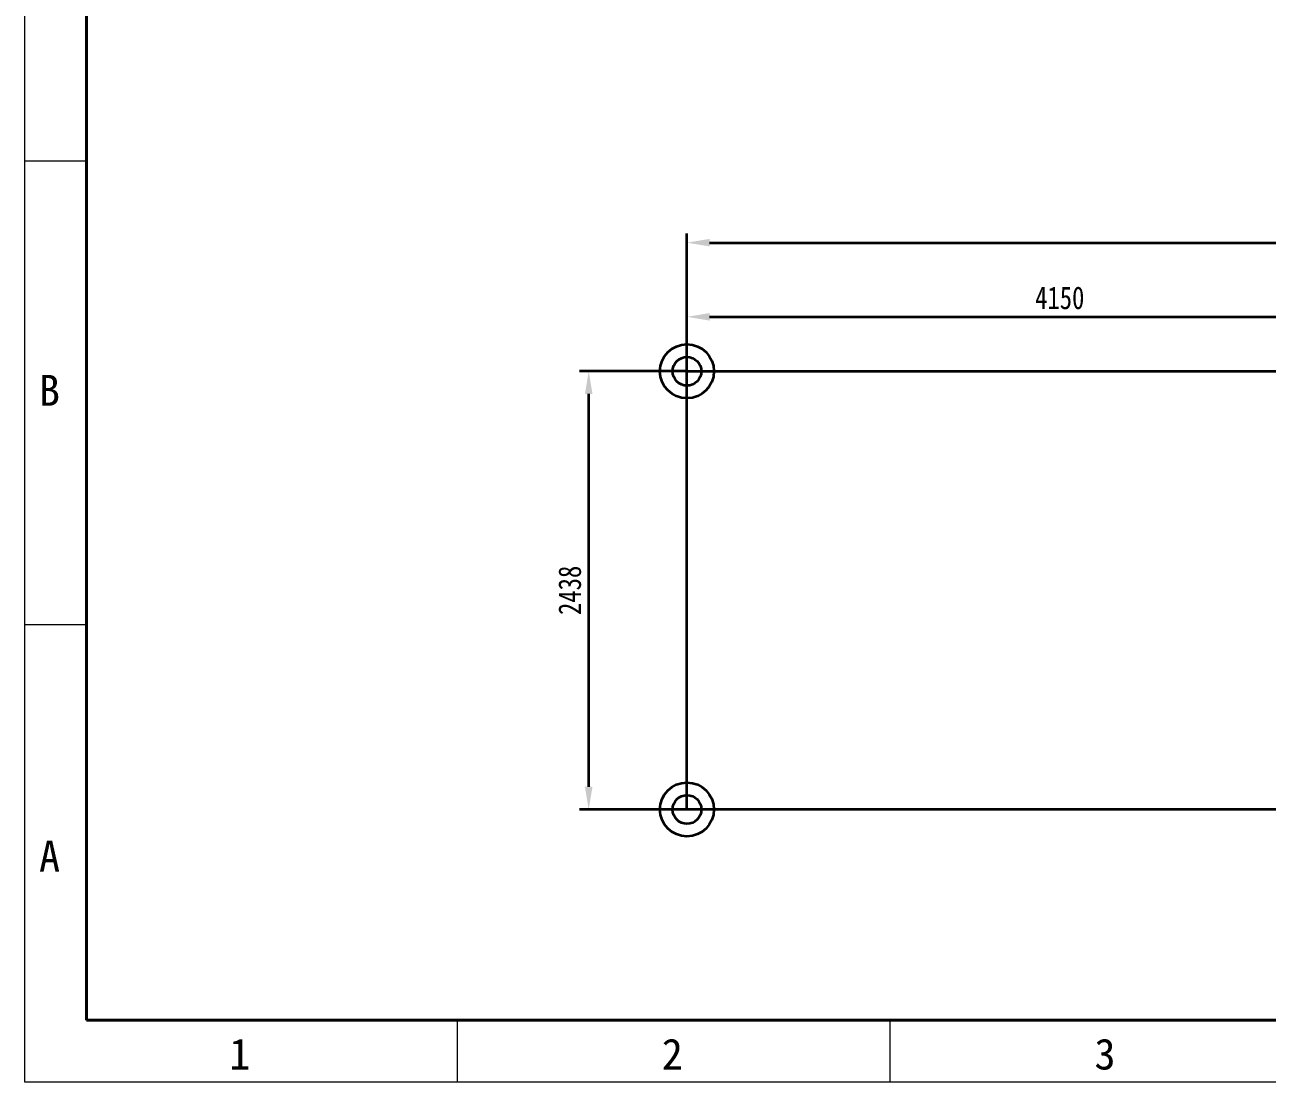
# Model space of a CAD drawing. Header units: millimetres. Extents: x 32496 to 166256, y 3504 to 23939.
# Drawn here: x 61400 to 68315, y 3504 to 9387 of the extents above; entities that cross this region are included whole.
import ezdxf
from ezdxf.enums import TextEntityAlignment as Align

# ---------------------------------------------------------------- set-up
doc = ezdxf.new("R2010")
doc.units = ezdxf.units.MM
doc.header["$PDSIZE"] = -5
doc.linetypes.add('ACAD_ISO02W100', pattern=[15, 12, -3])
doc.layers.get('0').update_dxf_attribs({"lineweight": 35})
doc.layers.get('Defpoints').update_dxf_attribs({"lineweight": 18})
doc.layers.add('FORM', color=7, linetype='Continuous', lineweight=18)
doc.styles.add('KEHUA', font='仿宋_GB2312.ttf')
doc.styles.add('TH_GBDIM', font='仿宋_GB2312.ttf', dxfattribs={"width": 0.8})
doc.dimstyles.new('1TH_GBDIM', dxfattribs={"dimscale": 42, "dimtxt": 3, "dimasz": 3, "dimexe": 1.2, "dimexo": 0, "dimgap": 1, "dimtad": 1, "dimdec": 1, "dimlfac": -1.5, "dimdsep": 46, "dimtxsty": 'TH_GBDIM', "dimcen": 2.5, "dimclrd": 130, "dimclre": 130, "dimclrt": 3, "dimadec": 0, "dimazin": 2, "dimtfac": 0.714286, "dimtdec": 1, "dimtmove": 0, "dimatfit": 3, "dimfxl": 1, "dimtolj": 1, "dimtzin": 0, "dimlwd": -1, "dimlwe": -1, "dimarcsym": 0})

# ---------------------------------------------------------------- blocks, each defined once
blk = doc.blocks.new('KH01-M017S_1_46')
at = {"layer": 'FORM', "color": 4}
for p, q in [((0, 74.5), (5, 74.5)), ((0, 37), (5, 37)), ((35, 0), (35, 5)), ((70, 0), (70, 5))]:
    blk.add_line(p, q, dxfattribs=at)
at = {"layer": 'FORM', "color": 6}
blk.add_lwpolyline([(0, 297), (420, 297), (420, 0), (0, 0)], close=True, dxfattribs=at)
at = {"layer": 'FORM', "color": 8, "lineweight": 40}
blk.add_lwpolyline([(5, 5), (415, 5), (415, 292), (5, 292)], close=True, dxfattribs=at)
at = {"layer": 'FORM', "color": 4, "style": 'KEHUA'}
for s, p in [('B', (1.14, 54.69)), ('1', (16.53, 1.02)), ('2', (51.53, 1.02)), ('3', (86.53, 1.02))]:
    blk.add_text(s, height=2.5, dxfattribs=at).set_placement(p)
at = {"layer": 'FORM', "color": 4, "insert": (1.15, 17.02), "char_height": 2.5, "width": 2.7214, "attachment_point": 7, "style": 'KEHUA'}
blk.add_mtext('A  ', dxfattribs=at)
at = {"layer": 'FORM', "color": 4, "style": 'KEHUA'}
for tag, p in [('设计者', (369.07, 43.93)), ('工程名称', (299.91, 37.59)), ('审核者', (369.07, 37.93)), ('标准化', (369.07, 31.93)), ('批准者', (369.07, 25.93))]:
    blk.add_attdef(tag, text='', height=2.5, dxfattribs=at).set_placement(p, align=Align.MIDDLE_LEFT)
for tag, p in [('图纸名称', (299.91, 30.82)), ('产品型号', (299.91, 24.82)), ('版本', (299.91, 18.64)), ('页码', (299.91, 12.64))]:
    blk.add_attdef(tag, p, '', height=2.5, dxfattribs=at)
blk = doc.blocks.new('*D5146')
at = {"color": 130}
for p, q in [((65085, 7459.3), (65085, 7812.6)), ((65211, 7762.2), (69109, 7762.2)), ((69235, 7459.3), (69235, 7812.6))]:
    blk.add_line(p, q, dxfattribs=at)
for points in [[(65211, 7783.2), (65211, 7741.2), (65085, 7762.2)], [(69109, 7741.2), (69109, 7783.2), (69235, 7762.2)]]:
    blk.add_solid(points, dxfattribs=at)
at = {"layer": 'Defpoints', "color": 0}
for p in [(69235, 7762.2), (65085, 7459.3), (69235, 7459.3)]:
    blk.add_point(p, dxfattribs=at)
at = {"color": 3, "insert": (67160, 7867.2), "char_height": 126, "attachment_point": 5, "style": 'TH_GBDIM'}
blk.add_mtext('\\A1;4150', dxfattribs=at)
blk = doc.blocks.new('*D5161')
at = {"color": 130}
for p, q in [((65085, 7459.3), (64487.8, 7459.3)), ((64538.2, 5147.3), (64538.2, 7333.3)), ((65085, 5021.3), (64487.8, 5021.3))]:
    blk.add_line(p, q, dxfattribs=at)
for points in [[(64559.2, 7333.3), (64517.2, 7333.3), (64538.2, 7459.3)], [(64517.2, 5147.3), (64559.2, 5147.3), (64538.2, 5021.3)]]:
    blk.add_solid(points, dxfattribs=at)
at = {"layer": 'Defpoints', "color": 0}
for p in [(64538.2, 7459.3), (65085, 7459.3), (65085, 5021.3)]:
    blk.add_point(p, dxfattribs=at)
at = {"color": 3, "insert": (64433.2, 6240.3), "char_height": 126, "attachment_point": 5, "rotation": 90, "style": 'TH_GBDIM'}
blk.add_mtext('\\A1;2438', dxfattribs=at)
blk = doc.blocks.new('*D5167')
at = {"color": 130}
for p, q in [((65085, 7609.3), (65085, 8225.2)), ((65211, 8174.8), (77151, 8174.8)), ((77277, 7459.3), (77277, 8225.2))]:
    blk.add_line(p, q, dxfattribs=at)
for points in [[(65211, 8195.8), (65211, 8153.8), (65085, 8174.8)], [(77151, 8153.8), (77151, 8195.8), (77277, 8174.8)]]:
    blk.add_solid(points, dxfattribs=at)
at = {"layer": 'Defpoints', "color": 0}
for p in [(77277, 8174.8), (65085, 7609.3), (77277, 7459.3)]:
    blk.add_point(p, dxfattribs=at)
at = {"color": 3, "insert": (70071, 8279.8), "char_height": 126, "attachment_point": 5, "style": 'TH_GBDIM'}
blk.add_mtext('\\A1;12192', dxfattribs=at)

msp = doc.modelspace()

# ---------------------------------------------------------------- linework, layer by layer
at = {"linetype": 'ACAD_ISO02W100', "ltscale": 0.1}
msp.add_lwpolyline([(77277.004, 5021.332), (65084.987, 5021.332), (65084.987, 7459.332), (77277.004, 7459.332)], close=True, dxfattribs=at)
at = {"color": 3, "linetype": 'Continuous'}
for centre in [(65084.987, 7459.332), (65084.987, 5021.332)]:
    msp.add_circle(centre, 150.002, dxfattribs=at)
at = {"color": 3}
for centre in [(65084.987, 7459.332), (65084.987, 5021.332)]:
    msp.add_circle(centre, 80, dxfattribs=at)

# ---------------------------------------------------------------- block references
at = {"xscale": 68.80575516545142, "yscale": 68.80575516545137, "zscale": 68.80575516545137}
msp.add_blockref('KH01-M017S_1_46', (61399.661, 3504.033), dxfattribs=at)

# ---------------------------------------------------------------- dimensions: what is measured, and where the dimension line sits
dim = msp.add_linear_dim(base=(77277.004, 8174.828), p1=(65084.987, 7609.334), p2=(77277.004, 7459.332), dimstyle='1TH_GBDIM')
dim.commit()
dim.dimension.update_dxf_attribs({"geometry": '*D5167', "text_midpoint": (70071.028, 8174.828), "dimtype": 160})
dim = msp.add_linear_dim(base=(69235.003, 7762.193), p1=(65084.987, 7459.332), p2=(69235.003, 7459.332), dimstyle='1TH_GBDIM')
dim.commit()
dim.dimension.update_dxf_attribs({"geometry": '*D5146', "text_midpoint": (67159.995, 7867.193)})
dim = msp.add_linear_dim(base=(64538.158, 7459.332), p1=(65084.987, 5021.332), p2=(65084.987, 7459.332), angle=90, dimstyle='1TH_GBDIM')
dim.commit()
dim.dimension.update_dxf_attribs({"geometry": '*D5161', "text_midpoint": (64433.158, 6240.332)})

doc.saveas('drawing.dxf')
